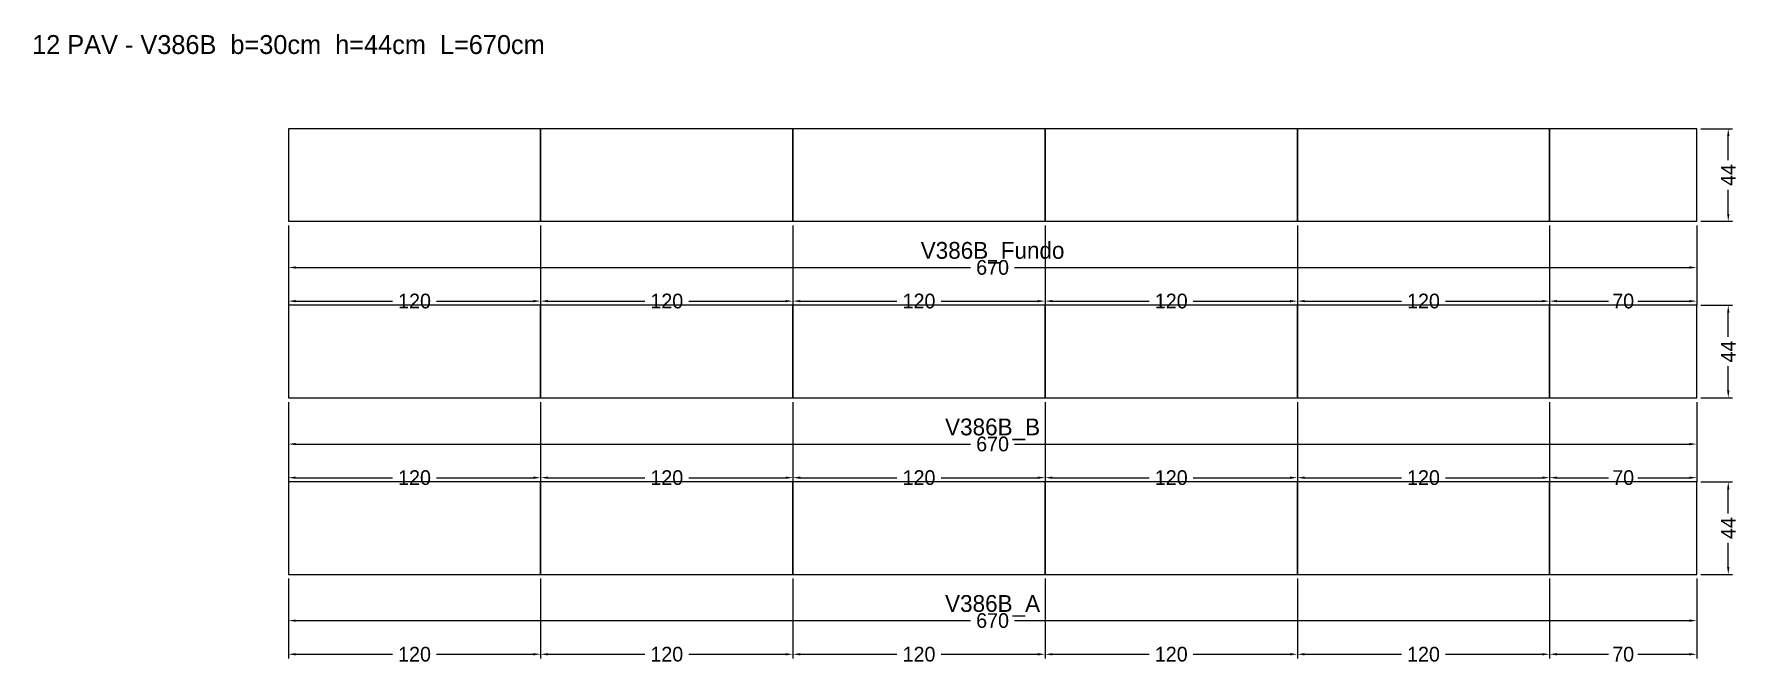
# Model space of a CAD drawing. Header units: metres. Extents: x -121 to 690, y -43 to 257.
import ezdxf

# ---------------------------------------------------------------- set-up
doc = ezdxf.new("R2010")
doc.units = ezdxf.units.M
for name, color, linetype in [('COTA', 3, 'Continuous'), ('NOMENCLATURA', 2, 'Continuous'), ('Paineis', 7, 'Continuous'), ('Texto Secao', 2, 'Continuous')]:
    doc.layers.add(name, color=color, linetype=linetype)
doc.dimstyles.new('COTA_VIG', dxfattribs={"dimtxt": 7, "dimasz": 3.5, "dimexe": 2, "dimexo": 2, "dimgap": 1.5, "dimtad": 1, "dimdec": 1, "dimcen": 2.5, "dimclrd": 3, "dimclre": 3, "dimclrt": 3, "dimazin": 3, "dimtfac": 1, "dimtmove": 0, "dimatfit": 3})

# ---------------------------------------------------------------- blocks, each defined once
blk = doc.blocks.new('_CLOSEDFILLED')
at = {"color": 0, "linetype": 'BYBLOCK'}
blk.add_solid([(-1, 0.16), (0, 0), (-1, -0.16)], dxfattribs=at)
blk = doc.blocks.new('*D1')
at = {"color": 3}
for p, q in [((0, -2), (0, -24)), ((670, -2), (670, -24)), ((3.5, -22), (324.5, -22)), ((345.5, -22), (666.5, -22))]:
    blk.add_line(p, q, dxfattribs=at)
at = {"layer": 'Defpoints'}
for p in [(0, 0), (670, 0), (0, -22)]:
    blk.add_point(p, dxfattribs=at)
at = {"layer": 'COTA', "color": 3, "xscale": 3.5, "yscale": 3.5, "rotation": 180}
blk.add_blockref('_CLOSEDFILLED', (0, -22), dxfattribs=at)
at = {"layer": 'COTA', "color": 3, "xscale": 3.5, "yscale": 3.5}
blk.add_blockref('_CLOSEDFILLED', (670, -22), dxfattribs=at)
at = {"layer": 'COTA', "color": 3, "insert": (335, -22), "char_height": 7, "attachment_point": 5}
blk.add_mtext('670', dxfattribs=at)
blk = doc.blocks.new('*D2')
at = {"color": 3}
for p, q in [((0, -2), (0, -40)), ((120, -2), (120, -40)), ((3.5, -38), (49.5, -38)), ((70.5, -38), (116.5, -38))]:
    blk.add_line(p, q, dxfattribs=at)
at = {"layer": 'Defpoints'}
for p in [(0, 0), (120, 0), (0, -38)]:
    blk.add_point(p, dxfattribs=at)
at = {"layer": 'COTA', "color": 3, "xscale": 3.5, "yscale": 3.5, "rotation": 180}
blk.add_blockref('_CLOSEDFILLED', (0, -38), dxfattribs=at)
at = {"layer": 'COTA', "color": 3, "xscale": 3.5, "yscale": 3.5}
blk.add_blockref('_CLOSEDFILLED', (120, -38), dxfattribs=at)
at = {"layer": 'COTA', "color": 3, "insert": (60, -38), "char_height": 7, "attachment_point": 5}
blk.add_mtext('120', dxfattribs=at)
blk = doc.blocks.new('*D3')
at = {"color": 3}
for p, q in [((120, -2), (120, -40)), ((240, -2), (240, -40)), ((123.5, -38), (169.5, -38)), ((190.5, -38), (236.5, -38))]:
    blk.add_line(p, q, dxfattribs=at)
at = {"layer": 'Defpoints'}
for p in [(120, 0), (240, 0), (120, -38)]:
    blk.add_point(p, dxfattribs=at)
at = {"layer": 'COTA', "color": 3, "xscale": 3.5, "yscale": 3.5, "rotation": 180}
blk.add_blockref('_CLOSEDFILLED', (120, -38), dxfattribs=at)
at = {"layer": 'COTA', "color": 3, "xscale": 3.5, "yscale": 3.5}
blk.add_blockref('_CLOSEDFILLED', (240, -38), dxfattribs=at)
at = {"layer": 'COTA', "color": 3, "insert": (180, -38), "char_height": 7, "attachment_point": 5}
blk.add_mtext('120', dxfattribs=at)
blk = doc.blocks.new('*D4')
at = {"color": 3}
for p, q in [((240, -2), (240, -40)), ((360, -2), (360, -40)), ((243.5, -38), (289.5, -38)), ((310.5, -38), (356.5, -38))]:
    blk.add_line(p, q, dxfattribs=at)
at = {"layer": 'Defpoints'}
for p in [(240, 0), (360, 0), (240, -38)]:
    blk.add_point(p, dxfattribs=at)
at = {"layer": 'COTA', "color": 3, "xscale": 3.5, "yscale": 3.5, "rotation": 180}
blk.add_blockref('_CLOSEDFILLED', (240, -38), dxfattribs=at)
at = {"layer": 'COTA', "color": 3, "xscale": 3.5, "yscale": 3.5}
blk.add_blockref('_CLOSEDFILLED', (360, -38), dxfattribs=at)
at = {"layer": 'COTA', "color": 3, "insert": (300, -38), "char_height": 7, "attachment_point": 5}
blk.add_mtext('120', dxfattribs=at)
blk = doc.blocks.new('*D5')
at = {"color": 3}
for p, q in [((360, -2), (360, -40)), ((480, -2), (480, -40)), ((363.5, -38), (409.5, -38)), ((430.5, -38), (476.5, -38))]:
    blk.add_line(p, q, dxfattribs=at)
at = {"layer": 'Defpoints'}
for p in [(360, 0), (480, 0), (360, -38)]:
    blk.add_point(p, dxfattribs=at)
at = {"layer": 'COTA', "color": 3, "xscale": 3.5, "yscale": 3.5, "rotation": 180}
blk.add_blockref('_CLOSEDFILLED', (360, -38), dxfattribs=at)
at = {"layer": 'COTA', "color": 3, "xscale": 3.5, "yscale": 3.5}
blk.add_blockref('_CLOSEDFILLED', (480, -38), dxfattribs=at)
at = {"layer": 'COTA', "color": 3, "insert": (420, -38), "char_height": 7, "attachment_point": 5}
blk.add_mtext('120', dxfattribs=at)
blk = doc.blocks.new('*D6')
at = {"color": 3}
for p, q in [((480, -2), (480, -40)), ((600, -2), (600, -40)), ((483.5, -38), (529.5, -38)), ((550.5, -38), (596.5, -38))]:
    blk.add_line(p, q, dxfattribs=at)
at = {"layer": 'Defpoints'}
for p in [(480, 0), (600, 0), (480, -38)]:
    blk.add_point(p, dxfattribs=at)
at = {"layer": 'COTA', "color": 3, "xscale": 3.5, "yscale": 3.5, "rotation": 180}
blk.add_blockref('_CLOSEDFILLED', (480, -38), dxfattribs=at)
at = {"layer": 'COTA', "color": 3, "xscale": 3.5, "yscale": 3.5}
blk.add_blockref('_CLOSEDFILLED', (600, -38), dxfattribs=at)
at = {"layer": 'COTA', "color": 3, "insert": (540, -38), "char_height": 7, "attachment_point": 5}
blk.add_mtext('120', dxfattribs=at)
blk = doc.blocks.new('*D7')
at = {"color": 3}
for p, q in [((600, -2), (600, -40)), ((670, -2), (670, -40)), ((603.5, -38), (628, -38)), ((642, -38), (666.5, -38))]:
    blk.add_line(p, q, dxfattribs=at)
at = {"layer": 'Defpoints'}
for p in [(600, 0), (670, 0), (600, -38)]:
    blk.add_point(p, dxfattribs=at)
at = {"layer": 'COTA', "color": 3, "xscale": 3.5, "yscale": 3.5, "rotation": 180}
blk.add_blockref('_CLOSEDFILLED', (600, -38), dxfattribs=at)
at = {"layer": 'COTA', "color": 3, "xscale": 3.5, "yscale": 3.5}
blk.add_blockref('_CLOSEDFILLED', (670, -38), dxfattribs=at)
at = {"layer": 'COTA', "color": 3, "insert": (635, -38), "char_height": 7, "attachment_point": 5}
blk.add_mtext('70', dxfattribs=at)
blk = doc.blocks.new('*D8')
at = {"color": 3}
for p, q in [((672, 44), (687, 44)), ((685, 29), (685, 40.5)), ((685, 3.5), (685, 15)), ((672, 0), (687, 0))]:
    blk.add_line(p, q, dxfattribs=at)
at = {"layer": 'Defpoints'}
for p in [(670, 44), (670, 0), (685, 0)]:
    blk.add_point(p, dxfattribs=at)
at = {"layer": 'COTA', "color": 3, "xscale": 3.5, "yscale": 3.5}
for p, rotation in [((685, 44), 90), ((685, 0), 270)]:
    blk.add_blockref('_CLOSEDFILLED', p, dxfattribs=dict(at, rotation=rotation))
at = {"layer": 'COTA', "color": 3, "insert": (685, 22), "char_height": 7, "attachment_point": 5, "rotation": 90}
blk.add_mtext('44', dxfattribs=at)
blk = doc.blocks.new('*D9')
at = {"color": 3}
for p, q in [((0, 82), (0, 60)), ((670, 82), (670, 60)), ((3.5, 62), (324.5, 62)), ((345.5, 62), (666.5, 62))]:
    blk.add_line(p, q, dxfattribs=at)
at = {"layer": 'Defpoints'}
for p in [(0, 84), (670, 84), (0, 62)]:
    blk.add_point(p, dxfattribs=at)
at = {"layer": 'COTA', "color": 3, "xscale": 3.5, "yscale": 3.5, "rotation": 180}
blk.add_blockref('_CLOSEDFILLED', (0, 62), dxfattribs=at)
at = {"layer": 'COTA', "color": 3, "xscale": 3.5, "yscale": 3.5}
blk.add_blockref('_CLOSEDFILLED', (670, 62), dxfattribs=at)
at = {"layer": 'COTA', "color": 3, "insert": (335, 62), "char_height": 7, "attachment_point": 5}
blk.add_mtext('670', dxfattribs=at)
blk = doc.blocks.new('*D10')
at = {"color": 3}
for p, q in [((0, 82), (0, 44)), ((120, 82), (120, 44)), ((3.5, 46), (49.5, 46)), ((70.5, 46), (116.5, 46))]:
    blk.add_line(p, q, dxfattribs=at)
at = {"layer": 'Defpoints'}
for p in [(0, 84), (120, 84), (0, 46)]:
    blk.add_point(p, dxfattribs=at)
at = {"layer": 'COTA', "color": 3, "xscale": 3.5, "yscale": 3.5, "rotation": 180}
blk.add_blockref('_CLOSEDFILLED', (0, 46), dxfattribs=at)
at = {"layer": 'COTA', "color": 3, "xscale": 3.5, "yscale": 3.5}
blk.add_blockref('_CLOSEDFILLED', (120, 46), dxfattribs=at)
at = {"layer": 'COTA', "color": 3, "insert": (60, 46), "char_height": 7, "attachment_point": 5}
blk.add_mtext('120', dxfattribs=at)
blk = doc.blocks.new('*D11')
at = {"color": 3}
for p, q in [((120, 82), (120, 44)), ((240, 82), (240, 44)), ((123.5, 46), (169.5, 46)), ((190.5, 46), (236.5, 46))]:
    blk.add_line(p, q, dxfattribs=at)
at = {"layer": 'Defpoints'}
for p in [(120, 84), (240, 84), (120, 46)]:
    blk.add_point(p, dxfattribs=at)
at = {"layer": 'COTA', "color": 3, "xscale": 3.5, "yscale": 3.5, "rotation": 180}
blk.add_blockref('_CLOSEDFILLED', (120, 46), dxfattribs=at)
at = {"layer": 'COTA', "color": 3, "xscale": 3.5, "yscale": 3.5}
blk.add_blockref('_CLOSEDFILLED', (240, 46), dxfattribs=at)
at = {"layer": 'COTA', "color": 3, "insert": (180, 46), "char_height": 7, "attachment_point": 5}
blk.add_mtext('120', dxfattribs=at)
blk = doc.blocks.new('*D12')
at = {"color": 3}
for p, q in [((240, 82), (240, 44)), ((360, 82), (360, 44)), ((243.5, 46), (289.5, 46)), ((310.5, 46), (356.5, 46))]:
    blk.add_line(p, q, dxfattribs=at)
at = {"layer": 'Defpoints'}
for p in [(240, 84), (360, 84), (240, 46)]:
    blk.add_point(p, dxfattribs=at)
at = {"layer": 'COTA', "color": 3, "xscale": 3.5, "yscale": 3.5, "rotation": 180}
blk.add_blockref('_CLOSEDFILLED', (240, 46), dxfattribs=at)
at = {"layer": 'COTA', "color": 3, "xscale": 3.5, "yscale": 3.5}
blk.add_blockref('_CLOSEDFILLED', (360, 46), dxfattribs=at)
at = {"layer": 'COTA', "color": 3, "insert": (300, 46), "char_height": 7, "attachment_point": 5}
blk.add_mtext('120', dxfattribs=at)
blk = doc.blocks.new('*D13')
at = {"color": 3}
for p, q in [((360, 82), (360, 44)), ((480, 82), (480, 44)), ((363.5, 46), (409.5, 46)), ((430.5, 46), (476.5, 46))]:
    blk.add_line(p, q, dxfattribs=at)
at = {"layer": 'Defpoints'}
for p in [(360, 84), (480, 84), (360, 46)]:
    blk.add_point(p, dxfattribs=at)
at = {"layer": 'COTA', "color": 3, "xscale": 3.5, "yscale": 3.5, "rotation": 180}
blk.add_blockref('_CLOSEDFILLED', (360, 46), dxfattribs=at)
at = {"layer": 'COTA', "color": 3, "xscale": 3.5, "yscale": 3.5}
blk.add_blockref('_CLOSEDFILLED', (480, 46), dxfattribs=at)
at = {"layer": 'COTA', "color": 3, "insert": (420, 46), "char_height": 7, "attachment_point": 5}
blk.add_mtext('120', dxfattribs=at)
blk = doc.blocks.new('*D14')
at = {"color": 3}
for p, q in [((480, 82), (480, 44)), ((600, 82), (600, 44)), ((483.5, 46), (529.5, 46)), ((550.5, 46), (596.5, 46))]:
    blk.add_line(p, q, dxfattribs=at)
at = {"layer": 'Defpoints'}
for p in [(480, 84), (600, 84), (480, 46)]:
    blk.add_point(p, dxfattribs=at)
at = {"layer": 'COTA', "color": 3, "xscale": 3.5, "yscale": 3.5, "rotation": 180}
blk.add_blockref('_CLOSEDFILLED', (480, 46), dxfattribs=at)
at = {"layer": 'COTA', "color": 3, "xscale": 3.5, "yscale": 3.5}
blk.add_blockref('_CLOSEDFILLED', (600, 46), dxfattribs=at)
at = {"layer": 'COTA', "color": 3, "insert": (540, 46), "char_height": 7, "attachment_point": 5}
blk.add_mtext('120', dxfattribs=at)
blk = doc.blocks.new('*D15')
at = {"color": 3}
for p, q in [((600, 82), (600, 44)), ((670, 82), (670, 44)), ((603.5, 46), (628, 46)), ((642, 46), (666.5, 46))]:
    blk.add_line(p, q, dxfattribs=at)
at = {"layer": 'Defpoints'}
for p in [(600, 84), (670, 84), (600, 46)]:
    blk.add_point(p, dxfattribs=at)
at = {"layer": 'COTA', "color": 3, "xscale": 3.5, "yscale": 3.5, "rotation": 180}
blk.add_blockref('_CLOSEDFILLED', (600, 46), dxfattribs=at)
at = {"layer": 'COTA', "color": 3, "xscale": 3.5, "yscale": 3.5}
blk.add_blockref('_CLOSEDFILLED', (670, 46), dxfattribs=at)
at = {"layer": 'COTA', "color": 3, "insert": (635, 46), "char_height": 7, "attachment_point": 5}
blk.add_mtext('70', dxfattribs=at)
blk = doc.blocks.new('*D16')
at = {"color": 3}
for p, q in [((672, 128), (687, 128)), ((685, 113), (685, 124.5)), ((685, 87.5), (685, 99)), ((672, 84), (687, 84))]:
    blk.add_line(p, q, dxfattribs=at)
at = {"layer": 'Defpoints'}
for p in [(670, 128), (670, 84), (685, 84)]:
    blk.add_point(p, dxfattribs=at)
at = {"layer": 'COTA', "color": 3, "xscale": 3.5, "yscale": 3.5}
for p, rotation in [((685, 128), 90), ((685, 84), 270)]:
    blk.add_blockref('_CLOSEDFILLED', p, dxfattribs=dict(at, rotation=rotation))
at = {"layer": 'COTA', "color": 3, "insert": (685, 106), "char_height": 7, "attachment_point": 5, "rotation": 90}
blk.add_mtext('44', dxfattribs=at)
blk = doc.blocks.new('*D17')
at = {"color": 3}
for p, q in [((0, 166), (0, 144)), ((670, 166), (670, 144)), ((3.5, 146), (324.5, 146)), ((345.5, 146), (666.5, 146))]:
    blk.add_line(p, q, dxfattribs=at)
at = {"layer": 'Defpoints'}
for p in [(0, 168), (670, 168), (0, 146)]:
    blk.add_point(p, dxfattribs=at)
at = {"layer": 'COTA', "color": 3, "xscale": 3.5, "yscale": 3.5, "rotation": 180}
blk.add_blockref('_CLOSEDFILLED', (0, 146), dxfattribs=at)
at = {"layer": 'COTA', "color": 3, "xscale": 3.5, "yscale": 3.5}
blk.add_blockref('_CLOSEDFILLED', (670, 146), dxfattribs=at)
at = {"layer": 'COTA', "color": 3, "insert": (335, 146), "char_height": 7, "attachment_point": 5}
blk.add_mtext('670', dxfattribs=at)
blk = doc.blocks.new('*D18')
at = {"color": 3}
for p, q in [((0, 166), (0, 128)), ((120, 166), (120, 128)), ((3.5, 130), (49.5, 130)), ((70.5, 130), (116.5, 130))]:
    blk.add_line(p, q, dxfattribs=at)
at = {"layer": 'Defpoints'}
for p in [(0, 168), (120, 168), (0, 130)]:
    blk.add_point(p, dxfattribs=at)
at = {"layer": 'COTA', "color": 3, "xscale": 3.5, "yscale": 3.5, "rotation": 180}
blk.add_blockref('_CLOSEDFILLED', (0, 130), dxfattribs=at)
at = {"layer": 'COTA', "color": 3, "xscale": 3.5, "yscale": 3.5}
blk.add_blockref('_CLOSEDFILLED', (120, 130), dxfattribs=at)
at = {"layer": 'COTA', "color": 3, "insert": (60, 130), "char_height": 7, "attachment_point": 5}
blk.add_mtext('120', dxfattribs=at)
blk = doc.blocks.new('*D19')
at = {"color": 3}
for p, q in [((120, 166), (120, 128)), ((240, 166), (240, 128)), ((123.5, 130), (169.5, 130)), ((190.5, 130), (236.5, 130))]:
    blk.add_line(p, q, dxfattribs=at)
at = {"layer": 'Defpoints'}
for p in [(120, 168), (240, 168), (120, 130)]:
    blk.add_point(p, dxfattribs=at)
at = {"layer": 'COTA', "color": 3, "xscale": 3.5, "yscale": 3.5, "rotation": 180}
blk.add_blockref('_CLOSEDFILLED', (120, 130), dxfattribs=at)
at = {"layer": 'COTA', "color": 3, "xscale": 3.5, "yscale": 3.5}
blk.add_blockref('_CLOSEDFILLED', (240, 130), dxfattribs=at)
at = {"layer": 'COTA', "color": 3, "insert": (180, 130), "char_height": 7, "attachment_point": 5}
blk.add_mtext('120', dxfattribs=at)
blk = doc.blocks.new('*D20')
at = {"color": 3}
for p, q in [((240, 166), (240, 128)), ((360, 166), (360, 128)), ((243.5, 130), (289.5, 130)), ((310.5, 130), (356.5, 130))]:
    blk.add_line(p, q, dxfattribs=at)
at = {"layer": 'Defpoints'}
for p in [(240, 168), (360, 168), (240, 130)]:
    blk.add_point(p, dxfattribs=at)
at = {"layer": 'COTA', "color": 3, "xscale": 3.5, "yscale": 3.5, "rotation": 180}
blk.add_blockref('_CLOSEDFILLED', (240, 130), dxfattribs=at)
at = {"layer": 'COTA', "color": 3, "xscale": 3.5, "yscale": 3.5}
blk.add_blockref('_CLOSEDFILLED', (360, 130), dxfattribs=at)
at = {"layer": 'COTA', "color": 3, "insert": (300, 130), "char_height": 7, "attachment_point": 5}
blk.add_mtext('120', dxfattribs=at)
blk = doc.blocks.new('*D21')
at = {"color": 3}
for p, q in [((360, 166), (360, 128)), ((480, 166), (480, 128)), ((363.5, 130), (409.5, 130)), ((430.5, 130), (476.5, 130))]:
    blk.add_line(p, q, dxfattribs=at)
at = {"layer": 'Defpoints'}
for p in [(360, 168), (480, 168), (360, 130)]:
    blk.add_point(p, dxfattribs=at)
at = {"layer": 'COTA', "color": 3, "xscale": 3.5, "yscale": 3.5, "rotation": 180}
blk.add_blockref('_CLOSEDFILLED', (360, 130), dxfattribs=at)
at = {"layer": 'COTA', "color": 3, "xscale": 3.5, "yscale": 3.5}
blk.add_blockref('_CLOSEDFILLED', (480, 130), dxfattribs=at)
at = {"layer": 'COTA', "color": 3, "insert": (420, 130), "char_height": 7, "attachment_point": 5}
blk.add_mtext('120', dxfattribs=at)
blk = doc.blocks.new('*D22')
at = {"color": 3}
for p, q in [((480, 166), (480, 128)), ((600, 166), (600, 128)), ((483.5, 130), (529.5, 130)), ((550.5, 130), (596.5, 130))]:
    blk.add_line(p, q, dxfattribs=at)
at = {"layer": 'Defpoints'}
for p in [(480, 168), (600, 168), (480, 130)]:
    blk.add_point(p, dxfattribs=at)
at = {"layer": 'COTA', "color": 3, "xscale": 3.5, "yscale": 3.5, "rotation": 180}
blk.add_blockref('_CLOSEDFILLED', (480, 130), dxfattribs=at)
at = {"layer": 'COTA', "color": 3, "xscale": 3.5, "yscale": 3.5}
blk.add_blockref('_CLOSEDFILLED', (600, 130), dxfattribs=at)
at = {"layer": 'COTA', "color": 3, "insert": (540, 130), "char_height": 7, "attachment_point": 5}
blk.add_mtext('120', dxfattribs=at)
blk = doc.blocks.new('*D23')
at = {"color": 3}
for p, q in [((600, 166), (600, 128)), ((670, 166), (670, 128)), ((603.5, 130), (628, 130)), ((642, 130), (666.5, 130))]:
    blk.add_line(p, q, dxfattribs=at)
at = {"layer": 'Defpoints'}
for p in [(600, 168), (670, 168), (600, 130)]:
    blk.add_point(p, dxfattribs=at)
at = {"layer": 'COTA', "color": 3, "xscale": 3.5, "yscale": 3.5, "rotation": 180}
blk.add_blockref('_CLOSEDFILLED', (600, 130), dxfattribs=at)
at = {"layer": 'COTA', "color": 3, "xscale": 3.5, "yscale": 3.5}
blk.add_blockref('_CLOSEDFILLED', (670, 130), dxfattribs=at)
at = {"layer": 'COTA', "color": 3, "insert": (635, 130), "char_height": 7, "attachment_point": 5}
blk.add_mtext('70', dxfattribs=at)
blk = doc.blocks.new('*D24')
at = {"color": 3}
for p, q in [((672, 212), (687, 212)), ((685, 197), (685, 208.5)), ((685, 171.5), (685, 183)), ((672, 168), (687, 168))]:
    blk.add_line(p, q, dxfattribs=at)
at = {"layer": 'Defpoints'}
for p in [(670, 212), (670, 168), (685, 168)]:
    blk.add_point(p, dxfattribs=at)
at = {"layer": 'COTA', "color": 3, "xscale": 3.5, "yscale": 3.5}
for p, rotation in [((685, 212), 90), ((685, 168), 270)]:
    blk.add_blockref('_CLOSEDFILLED', p, dxfattribs=dict(at, rotation=rotation))
at = {"layer": 'COTA', "color": 3, "insert": (685, 190), "char_height": 7, "attachment_point": 5, "rotation": 90}
blk.add_mtext('44', dxfattribs=at)

msp = doc.modelspace()

# ---------------------------------------------------------------- linework, layer by layer
at = {"layer": 'Paineis'}
for points in [[(0, 168), (120, 168), (120, 212), (0, 212)], [(120, 168), (240, 168), (240, 212), (120, 212)], [(240, 168), (360, 168), (360, 212), (240, 212)], [(360, 168), (480, 168), (480, 212), (360, 212)], [(480, 168), (600, 168), (600, 212), (480, 212)], [(600, 168), (670, 168), (670, 212), (600, 212)], [(0, 84), (120, 84), (120, 128), (0, 128)], [(120, 84), (240, 84), (240, 128), (120, 128)], [(240, 84), (360, 84), (360, 128), (240, 128)], [(360, 84), (480, 84), (480, 128), (360, 128)], [(480, 84), (600, 84), (600, 128), (480, 128)], [(600, 84), (670, 84), (670, 128), (600, 128)], [(0, 0), (120, 0), (120, 44), (0, 44)], [(120, 0), (240, 0), (240, 44), (120, 44)], [(240, 0), (360, 0), (360, 44), (240, 44)], [(360, 0), (480, 0), (480, 44), (360, 44)], [(480, 0), (600, 0), (600, 44), (480, 44)], [(600, 0), (670, 0), (670, 44), (600, 44)]]:
    msp.add_lwpolyline(points, close=True, dxfattribs=at)

# ---------------------------------------------------------------- texts
at = {"layer": 'NOMENCLATURA', "insert": (0, 252), "char_height": 9, "width": 690, "attachment_point": 5}
msp.add_mtext('12 PAV - V386B  b=30cm  h=44cm  L=670cm', dxfattribs=at)
at = {"layer": 'Texto Secao', "char_height": 8, "width": 690, "attachment_point": 5}
for s, insert in [('V386B_Fundo', (335, 153)), ('V386B_B', (335, 69)), ('V386B_A', (335, -15))]:
    msp.add_mtext(s, dxfattribs=dict(at, insert=insert))

# ---------------------------------------------------------------- dimensions: what is measured, and where the dimension line sits
at = {"layer": 'COTA'}
for base, p1, p2, picture, middle in [((685, 168), (670, 168), (670, 212), '*D24', (685, 190)), ((685, 84), (670, 84), (670, 128), '*D16', (685, 106)), ((685, 0), (670, 0), (670, 44), '*D8', (685, 22))]:
    dim = msp.add_linear_dim(base=base, p1=p1, p2=p2, angle=90, dimstyle='COTA_VIG', dxfattribs=at)
    dim.commit()
    dim.dimension.update_dxf_attribs({"geometry": picture, "text_midpoint": middle})
for base, p1, p2, picture, middle in [((0, 146), (0, 168), (670, 168), '*D17', (335, 146)), ((0, 130), (0, 168), (120, 168), '*D18', (60, 130)), ((120, 130), (120, 168), (240, 168), '*D19', (180, 130)), ((240, 130), (240, 168), (360, 168), '*D20', (300, 130)), ((360, 130), (360, 168), (480, 168), '*D21', (420, 130)), ((480, 130), (480, 168), (600, 168), '*D22', (540, 130)), ((600, 130), (600, 168), (670, 168), '*D23', (635, 130)), ((0, 62), (0, 84), (670, 84), '*D9', (335, 62)), ((0, 46), (0, 84), (120, 84), '*D10', (60, 46)), ((120, 46), (120, 84), (240, 84), '*D11', (180, 46)), ((240, 46), (240, 84), (360, 84), '*D12', (300, 46)), ((360, 46), (360, 84), (480, 84), '*D13', (420, 46)), ((480, 46), (480, 84), (600, 84), '*D14', (540, 46)), ((600, 46), (600, 84), (670, 84), '*D15', (635, 46)), ((0, -22), (0, 0), (670, 0), '*D1', (335, -22)), ((0, -38), (0, 0), (120, 0), '*D2', (60, -38)), ((120, -38), (120, 0), (240, 0), '*D3', (180, -38)), ((240, -38), (240, 0), (360, 0), '*D4', (300, -38)), ((360, -38), (360, 0), (480, 0), '*D5', (420, -38)), ((480, -38), (480, 0), (600, 0), '*D6', (540, -38)), ((600, -38), (600, 0), (670, 0), '*D7', (635, -38))]:
    dim = msp.add_linear_dim(base=base, p1=p1, p2=p2, dimstyle='COTA_VIG', dxfattribs=at)
    dim.commit()
    dim.dimension.update_dxf_attribs({"geometry": picture, "text_midpoint": middle})

doc.saveas('drawing.dxf')
